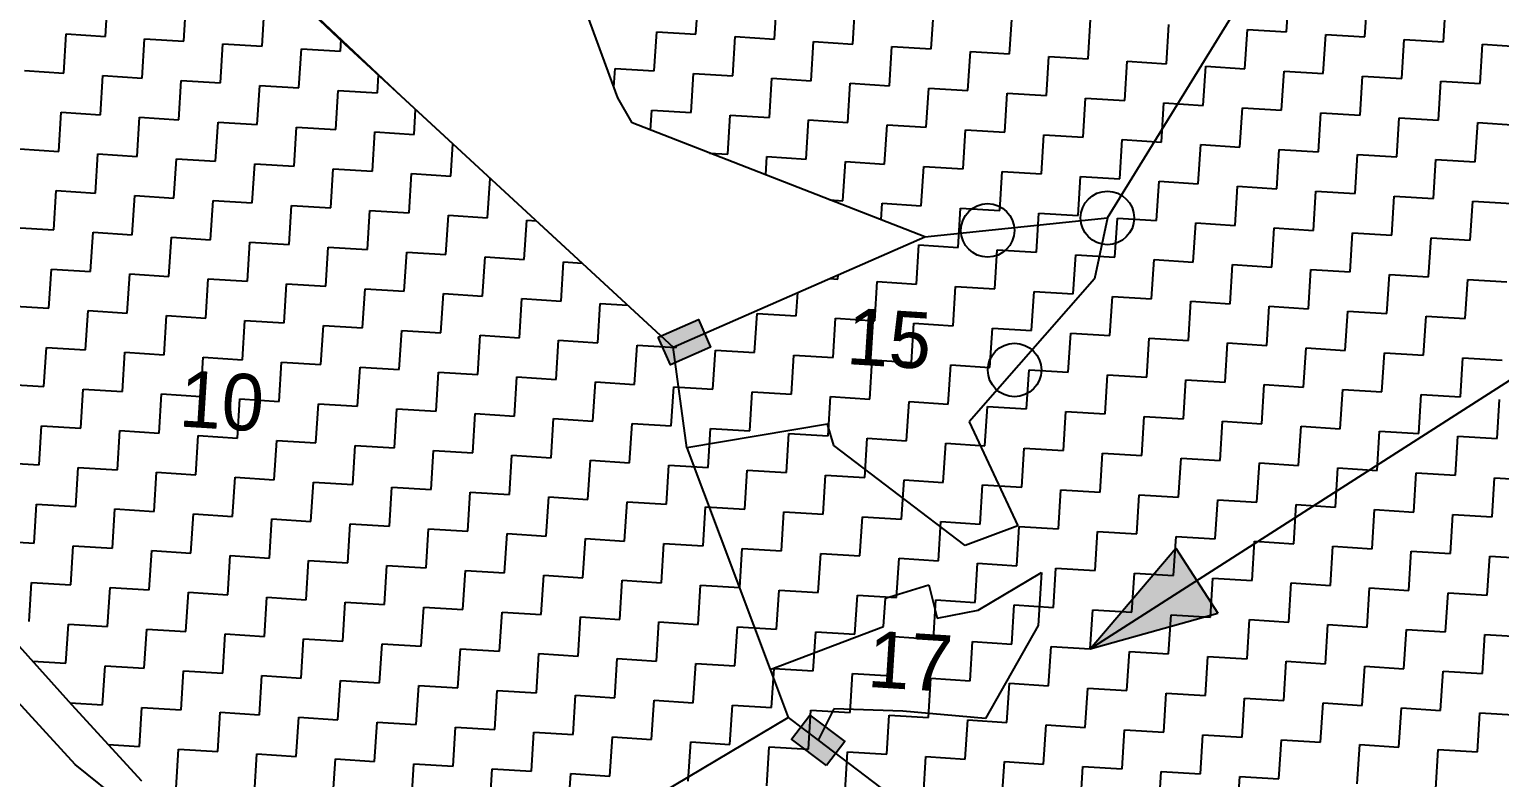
# Model space of a CAD drawing. Header units: metres. Extents: x 283327 to 285518, y 2014808 to 2017186.
# Drawn here: x 283631.9 to 284101, y 2016377.2 to 2016616.2 of the extents above; entities that cross this region are included whole.
import ezdxf
from ezdxf.enums import TextEntityAlignment as Align

# ---------------------------------------------------------------- set-up
doc = ezdxf.new("R2010")
doc.units = ezdxf.units.M
doc.header["$MEASUREMENT"] = 0
for name, color, linetype in [('POLY_HATCH', 12, 'Continuous'), ('POLY_PARCEL', 6, 'Continuous'), ('TEXT_PARCEL', 7, 'Continuous')]:
    doc.layers.add(name, color=color, linetype=linetype)
doc.styles.add('TEXT_MAP', font='', dxfattribs={"height": 2.5})
doc.styles.get('TEXT_MAP').set_extended_font_data('Kruti Dev 050')

msp = doc.modelspace()

# ---------------------------------------------------------------- hatches: boundary and pattern name
for points in [[(283849.22, 2016514.67), (283845.34, 2016523.51), (283832.56, 2016517.91), (283836.43, 2016509.06)], [(283880.94, 2016397.23), (283875.1, 2016389.54), (283886.22, 2016381.1), (283892.06, 2016388.79)]]:
    msp.add_hatch(color=256).paths.add_polyline_path(points)
h = msp.add_hatch(color=256)
h.paths.add_polyline_path([(284004.4, 2016440.11), (283997.73, 2016450.51), (283970.4, 2016418.31)])
h.paths.add_polyline_path([(283970.4, 2016418.31), (284011.07, 2016429.7), (284004.4, 2016440.11)])

# ---------------------------------------------------------------- linework, layer by layer
for points in [[(283970.4, 2016418.31), (284175.26, 2016549.6)], [(283970.4, 2016418.31), (283997.73, 2016450.51)], [(283997.73, 2016450.51), (284011.07, 2016429.7)], [(283970.4, 2016418.31), (284011.07, 2016429.7)]]:
    msp.add_lwpolyline(points)
for points in [[(283832.56, 2016517.91), (283845.34, 2016523.51), (283849.22, 2016514.67), (283836.43, 2016509.06)], [(283886.22, 2016381.1), (283875.1, 2016389.54), (283880.94, 2016397.23), (283892.06, 2016388.79)]]:
    msp.add_lwpolyline(points, close=True)
for centre in [(283975.87, 2016555.97), (283937.66, 2016551.99), (283946.25, 2016507.41)]:
    msp.add_circle(centre, 8.54)
at = {"layer": 'POLY_HATCH'}
for p, q in [((283653.66, 2016686.41), (283750.43, 2016594.94)), ((283819.64, 2016594.28), (283804.38, 2016636.12)), ((283750.43, 2016594.94), (283837.35, 2016514.74)), ((283824.25, 2016586.33), (283819.64, 2016594.28)), ((283917.58, 2016549.89), (283824.25, 2016586.33)), ((283837.35, 2016514.74), (283917.58, 2016549.89)), ((283645.37, 2016400.5), (283604.76, 2016445.63)), ((283667.69, 2016376.1), (283645.37, 2016400.5))]:
    msp.add_line(p, q, dxfattribs=at)
at = {"layer": 'POLY_HATCH', "linetype": 'Continuous'}
for p, q in [((283656.1, 2016613.95), (283656.88, 2016626.46)), ((283681.12, 2016612.38), (283681.91, 2016624.89)), ((283844.57, 2016614.66), (283845.36, 2016627.17)), ((283869.59, 2016613.08), (283870.38, 2016625.59)), ((283894.62, 2016611.51), (283895.4, 2016624.02)), ((284033.04, 2016615.36), (284033.83, 2016627.87)), ((284058.06, 2016613.79), (284058.85, 2016626.3)), ((284083.09, 2016612.21), (284083.87, 2016624.72)), ((283706.15, 2016610.8), (283706.93, 2016623.31)), ((283919.64, 2016609.93), (283920.43, 2016622.44)), ((283944.67, 2016608.36), (283945.45, 2016620.87)), ((283969.69, 2016606.78), (283970.48, 2016619.3)), ((283642.8, 2016602.23), (283643.59, 2016614.74)), ((283643.59, 2016614.74), (283656.1, 2016613.95)), ((283831.27, 2016602.93), (283832.06, 2016615.44)), ((283832.06, 2016615.44), (283844.57, 2016614.66)), ((283994.71, 2016605.21), (283995.5, 2016617.72)), ((284019.74, 2016603.64), (284020.53, 2016616.15)), ((284020.53, 2016616.15), (284033.04, 2016615.36)), ((284044.76, 2016602.06), (284045.55, 2016614.57)), ((284045.55, 2016614.57), (284058.06, 2016613.79)), ((283667.82, 2016600.65), (283668.61, 2016613.16)), ((283668.61, 2016613.16), (283681.12, 2016612.38)), ((283692.85, 2016599.08), (283693.63, 2016611.59)), ((283693.63, 2016611.59), (283706.15, 2016610.8)), ((283717.87, 2016597.5), (283718.66, 2016610.01)), ((283718.66, 2016610.01), (283731.17, 2016609.23)), ((283731.17, 2016609.23), (283731.4, 2016612.93)), ((283856.29, 2016601.36), (283857.08, 2016613.87)), ((283857.08, 2016613.87), (283869.59, 2016613.08)), ((283881.32, 2016599.78), (283882.1, 2016612.29)), ((283882.1, 2016612.29), (283894.62, 2016611.51)), ((283906.34, 2016598.21), (283907.13, 2016610.72)), ((283907.13, 2016610.72), (283919.64, 2016609.93)), ((284069.79, 2016600.49), (284070.58, 2016613)), ((284070.58, 2016613), (284083.09, 2016612.21)), ((284094.81, 2016598.91), (284095.6, 2016611.42)), ((284095.6, 2016611.42), (284108.11, 2016610.64)), ((283931.37, 2016596.63), (283932.15, 2016609.15)), ((283932.15, 2016609.15), (283944.67, 2016608.36)), ((283956.39, 2016595.06), (283957.18, 2016607.57)), ((283957.18, 2016607.57), (283969.69, 2016606.78)), ((283981.42, 2016593.48), (283982.2, 2016606)), ((283982.2, 2016606), (283994.71, 2016605.21)), ((283630.29, 2016603.01), (283642.8, 2016602.23)), ((283654.52, 2016588.93), (283655.31, 2016601.44)), ((283655.31, 2016601.44), (283667.82, 2016600.65)), ((283742.9, 2016595.93), (283743.26, 2016601.72)), ((283818.38, 2016597.74), (283818.76, 2016603.72)), ((283818.76, 2016603.72), (283831.27, 2016602.93)), ((283842.99, 2016589.63), (283843.78, 2016602.14)), ((283843.78, 2016602.14), (283856.29, 2016601.36)), ((283868.02, 2016588.06), (283868.81, 2016600.57)), ((283868.81, 2016600.57), (283881.32, 2016599.78)), ((284006.44, 2016591.91), (284007.23, 2016604.42)), ((284007.23, 2016604.42), (284019.74, 2016603.64)), ((284031.46, 2016590.34), (284032.25, 2016602.85)), ((284032.25, 2016602.85), (284044.76, 2016602.06)), ((284056.49, 2016588.76), (284057.28, 2016601.27)), ((284057.28, 2016601.27), (284069.79, 2016600.49)), ((283679.55, 2016587.35), (283680.33, 2016599.86)), ((283680.33, 2016599.86), (283692.85, 2016599.08)), ((283704.57, 2016585.78), (283705.36, 2016598.29)), ((283705.36, 2016598.29), (283717.87, 2016597.5)), ((283729.6, 2016584.2), (283730.38, 2016596.72)), ((283730.38, 2016596.72), (283742.9, 2016595.93)), ((283893.04, 2016586.48), (283893.83, 2016598.99)), ((283893.83, 2016598.99), (283906.34, 2016598.21)), ((283918.07, 2016584.91), (283918.85, 2016597.42)), ((283918.85, 2016597.42), (283931.37, 2016596.63)), ((283943.09, 2016583.33), (283943.88, 2016595.85)), ((283943.88, 2016595.85), (283956.39, 2016595.06)), ((284081.51, 2016587.19), (284082.3, 2016599.7)), ((284082.3, 2016599.7), (284094.81, 2016598.91)), ((283968.12, 2016581.76), (283968.9, 2016594.27)), ((283968.9, 2016594.27), (283981.42, 2016593.48)), ((283993.14, 2016580.19), (283993.93, 2016592.7)), ((283993.93, 2016592.7), (284006.44, 2016591.91)), ((284018.17, 2016578.61), (284018.95, 2016591.12)), ((284018.95, 2016591.12), (284031.46, 2016590.34)), ((283641.22, 2016577.2), (283642.01, 2016589.71)), ((283642.01, 2016589.71), (283654.52, 2016588.93)), ((283666.25, 2016575.63), (283667.04, 2016588.14)), ((283667.04, 2016588.14), (283679.55, 2016587.35)), ((283691.27, 2016574.05), (283692.06, 2016586.56)), ((283692.06, 2016586.56), (283704.57, 2016585.78)), ((283754.62, 2016582.63), (283755.12, 2016590.61)), ((283830.08, 2016584.05), (283830.48, 2016590.42)), ((283830.48, 2016590.42), (283842.99, 2016589.63)), ((283854.72, 2016576.33), (283855.51, 2016588.84)), ((283855.51, 2016588.84), (283868.02, 2016588.06)), ((283879.74, 2016574.76), (283880.53, 2016587.27)), ((283880.53, 2016587.27), (283893.04, 2016586.48)), ((284043.19, 2016577.04), (284043.98, 2016589.55)), ((284043.98, 2016589.55), (284056.49, 2016588.76)), ((284068.21, 2016575.46), (284069, 2016587.97)), ((284069, 2016587.97), (284081.51, 2016587.19)), ((284093.24, 2016573.89), (284094.03, 2016586.4)), ((284094.03, 2016586.4), (284106.54, 2016585.61)), ((283716.3, 2016572.48), (283717.08, 2016584.99)), ((283717.08, 2016584.99), (283729.6, 2016584.2)), ((283741.32, 2016570.9), (283742.11, 2016583.42)), ((283742.11, 2016583.42), (283754.62, 2016582.63)), ((283904.77, 2016573.18), (283905.55, 2016585.7)), ((283905.55, 2016585.7), (283918.07, 2016584.91)), ((283929.79, 2016571.61), (283930.58, 2016584.12)), ((283930.58, 2016584.12), (283943.09, 2016583.33)), ((283954.82, 2016570.03), (283955.6, 2016582.55)), ((283955.6, 2016582.55), (283968.12, 2016581.76)), ((283628.71, 2016577.99), (283641.22, 2016577.2)), ((283766.35, 2016569.33), (283767, 2016579.66)), ((283848.92, 2016576.7), (283854.72, 2016576.33)), ((283979.84, 2016568.46), (283980.63, 2016580.97)), ((283980.63, 2016580.97), (283993.14, 2016580.19)), ((284004.87, 2016566.89), (284005.65, 2016579.4)), ((284005.65, 2016579.4), (284018.17, 2016578.61)), ((284029.89, 2016565.31), (284030.68, 2016577.82)), ((284030.68, 2016577.82), (284043.19, 2016577.04)), ((283652.95, 2016563.9), (283653.74, 2016576.41)), ((283653.74, 2016576.41), (283666.25, 2016575.63)), ((283677.97, 2016562.33), (283678.76, 2016574.84)), ((283678.76, 2016574.84), (283691.27, 2016574.05)), ((283703, 2016560.75), (283703.78, 2016573.27)), ((283703.78, 2016573.27), (283716.3, 2016572.48)), ((283866.86, 2016569.69), (283867.23, 2016575.54)), ((283867.23, 2016575.54), (283879.74, 2016574.76)), ((283891.47, 2016561.46), (283892.26, 2016573.97)), ((283892.26, 2016573.97), (283904.77, 2016573.18)), ((283916.49, 2016559.88), (283917.28, 2016572.4)), ((283917.28, 2016572.4), (283929.79, 2016571.61)), ((284054.91, 2016563.74), (284055.7, 2016576.25)), ((284055.7, 2016576.25), (284068.21, 2016575.46)), ((284079.94, 2016562.16), (284080.73, 2016574.68)), ((284080.73, 2016574.68), (284093.24, 2016573.89)), ((283728.02, 2016559.18), (283728.81, 2016571.69)), ((283728.81, 2016571.69), (283741.32, 2016570.9)), ((283753.05, 2016557.6), (283753.83, 2016570.12)), ((283753.83, 2016570.12), (283766.35, 2016569.33)), ((283778.07, 2016556.03), (283778.86, 2016568.54)), ((283778.86, 2016568.54), (283779.05, 2016568.53)), ((283941.52, 2016558.31), (283942.3, 2016570.82)), ((283942.3, 2016570.82), (283954.82, 2016570.03)), ((283966.54, 2016556.74), (283967.33, 2016569.25)), ((283967.33, 2016569.25), (283979.84, 2016568.46)), ((283991.57, 2016555.16), (283992.35, 2016567.67)), ((283992.35, 2016567.67), (284004.87, 2016566.89)), ((283639.65, 2016552.18), (283640.44, 2016564.69)), ((283640.44, 2016564.69), (283652.95, 2016563.9)), ((283664.67, 2016550.6), (283665.46, 2016563.11)), ((283665.46, 2016563.11), (283677.97, 2016562.33)), ((284016.59, 2016553.59), (284017.38, 2016566.1)), ((284017.38, 2016566.1), (284029.89, 2016565.31)), ((284041.62, 2016552.01), (284042.4, 2016564.52)), ((284042.4, 2016564.52), (284054.91, 2016563.74)), ((284066.64, 2016550.44), (284067.43, 2016562.95)), ((284067.43, 2016562.95), (284079.94, 2016562.16)), ((283689.7, 2016549.03), (283690.49, 2016561.54)), ((283690.49, 2016561.54), (283703, 2016560.75)), ((283714.72, 2016547.45), (283715.51, 2016559.97)), ((283715.51, 2016559.97), (283728.02, 2016559.18)), ((283739.75, 2016545.88), (283740.53, 2016558.39)), ((283740.53, 2016558.39), (283753.05, 2016557.6)), ((283887.28, 2016561.72), (283891.47, 2016561.46)), ((283903.64, 2016555.33), (283903.98, 2016560.67)), ((283903.98, 2016560.67), (283916.49, 2016559.88)), ((283928.22, 2016546.58), (283929.01, 2016559.1)), ((283929.01, 2016559.1), (283941.52, 2016558.31)), ((284091.66, 2016548.86), (284092.45, 2016561.38)), ((284092.45, 2016561.38), (284104.96, 2016560.59)), ((283764.77, 2016544.31), (283765.56, 2016556.82)), ((283765.56, 2016556.82), (283778.07, 2016556.03)), ((283789.8, 2016542.73), (283790.58, 2016555.24)), ((283790.58, 2016555.24), (283793.66, 2016555.05)), ((283953.24, 2016545.01), (283954.03, 2016557.52)), ((283954.03, 2016557.52), (283966.54, 2016556.74)), ((283978.27, 2016543.44), (283979.05, 2016555.95)), ((283979.05, 2016555.95), (283991.57, 2016555.16)), ((284003.29, 2016541.86), (284004.08, 2016554.37)), ((284004.08, 2016554.37), (284016.59, 2016553.59)), ((283627.14, 2016552.96), (283639.65, 2016552.18)), ((283651.37, 2016538.88), (283652.16, 2016551.39)), ((283652.16, 2016551.39), (283664.67, 2016550.6)), ((283676.4, 2016537.3), (283677.19, 2016549.82)), ((283677.19, 2016549.82), (283689.7, 2016549.03)), ((284028.32, 2016540.29), (284029.1, 2016552.8)), ((284029.1, 2016552.8), (284041.62, 2016552.01)), ((284053.34, 2016538.71), (284054.13, 2016551.22)), ((284054.13, 2016551.22), (284066.64, 2016550.44)), ((284078.36, 2016537.14), (284079.15, 2016549.65)), ((284079.15, 2016549.65), (284091.66, 2016548.86)), ((283701.42, 2016535.73), (283702.21, 2016548.24)), ((283702.21, 2016548.24), (283714.72, 2016547.45)), ((283726.45, 2016534.15), (283727.23, 2016546.67)), ((283727.23, 2016546.67), (283739.75, 2016545.88)), ((283751.47, 2016532.58), (283752.26, 2016545.09)), ((283752.26, 2016545.09), (283764.77, 2016544.31)), ((283914.92, 2016534.86), (283915.71, 2016547.37)), ((283915.71, 2016547.37), (283928.22, 2016546.58)), ((283939.94, 2016533.28), (283940.73, 2016545.8)), ((283940.73, 2016545.8), (283953.24, 2016545.01)), ((283964.97, 2016531.71), (283965.75, 2016544.22)), ((283965.75, 2016544.22), (283978.27, 2016543.44)), ((283638.07, 2016527.15), (283638.86, 2016539.66)), ((283638.86, 2016539.66), (283651.37, 2016538.88)), ((283776.5, 2016531.01), (283777.28, 2016543.52)), ((283777.28, 2016543.52), (283789.8, 2016542.73)), ((283801.52, 2016529.43), (283802.31, 2016541.94)), ((283802.31, 2016541.94), (283808.27, 2016541.57)), ((283989.99, 2016530.14), (283990.78, 2016542.65)), ((283990.78, 2016542.65), (284003.29, 2016541.86)), ((284015.02, 2016528.56), (284015.8, 2016541.07)), ((284015.8, 2016541.07), (284028.32, 2016540.29)), ((284040.04, 2016526.99), (284040.83, 2016539.5)), ((284040.83, 2016539.5), (284053.34, 2016538.71)), ((283663.1, 2016525.58), (283663.89, 2016538.09)), ((283663.89, 2016538.09), (283676.4, 2016537.3)), ((283688.12, 2016524), (283688.91, 2016536.52)), ((283688.91, 2016536.52), (283701.42, 2016535.73)), ((283713.15, 2016522.43), (283713.94, 2016534.94)), ((283713.94, 2016534.94), (283726.45, 2016534.15)), ((283887.24, 2016536.6), (283889.89, 2016536.43)), ((283889.89, 2016536.43), (283889.98, 2016537.8)), ((283901.62, 2016523.13), (283902.41, 2016535.65)), ((283902.41, 2016535.65), (283914.92, 2016534.86)), ((284065.07, 2016525.41), (284065.85, 2016537.93)), ((284065.85, 2016537.93), (284078.36, 2016537.14)), ((284090.09, 2016523.84), (284090.88, 2016536.35)), ((284090.88, 2016536.35), (284103.39, 2016535.56)), ((283738.17, 2016520.85), (283738.96, 2016533.37)), ((283738.96, 2016533.37), (283751.47, 2016532.58)), ((283763.2, 2016519.28), (283763.98, 2016531.79)), ((283763.98, 2016531.79), (283776.5, 2016531.01)), ((283788.22, 2016517.71), (283789.01, 2016530.22)), ((283789.01, 2016530.22), (283801.52, 2016529.43)), ((283876.59, 2016524.71), (283877.06, 2016532.14)), ((283926.64, 2016521.56), (283927.43, 2016534.07)), ((283927.43, 2016534.07), (283939.94, 2016533.28)), ((283951.67, 2016519.99), (283952.46, 2016532.5)), ((283952.46, 2016532.5), (283964.97, 2016531.71)), ((283976.69, 2016518.41), (283977.48, 2016530.92)), ((283977.48, 2016530.92), (283989.99, 2016530.14)), ((283625.56, 2016527.94), (283638.07, 2016527.15)), ((283649.8, 2016513.85), (283650.59, 2016526.37)), ((283650.59, 2016526.37), (283663.1, 2016525.58)), ((283813.25, 2016516.13), (283814.03, 2016528.64)), ((283814.03, 2016528.64), (283822.88, 2016528.09)), ((283863.3, 2016512.98), (283864.08, 2016525.5)), ((283864.08, 2016525.5), (283876.59, 2016524.71)), ((284001.72, 2016516.84), (284002.5, 2016529.35)), ((284002.5, 2016529.35), (284015.02, 2016528.56)), ((284026.74, 2016515.26), (284027.53, 2016527.77)), ((284027.53, 2016527.77), (284040.04, 2016526.99)), ((284051.77, 2016513.69), (284052.55, 2016526.2)), ((284052.55, 2016526.2), (284065.07, 2016525.41)), ((283674.82, 2016512.28), (283675.61, 2016524.79)), ((283675.61, 2016524.79), (283688.12, 2016524)), ((283699.85, 2016510.7), (283700.64, 2016523.22)), ((283700.64, 2016523.22), (283713.15, 2016522.43)), ((283724.87, 2016509.13), (283725.66, 2016521.64)), ((283725.66, 2016521.64), (283738.17, 2016520.85)), ((283888.32, 2016511.41), (283889.11, 2016523.92)), ((283889.11, 2016523.92), (283901.62, 2016523.13)), ((283913.34, 2016509.83), (283914.13, 2016522.35)), ((283914.13, 2016522.35), (283926.64, 2016521.56)), ((283938.37, 2016508.26), (283939.16, 2016520.77)), ((283939.16, 2016520.77), (283951.67, 2016519.99)), ((284076.79, 2016512.11), (284077.58, 2016524.63)), ((284077.58, 2016524.63), (284090.09, 2016523.84)), ((283749.9, 2016507.56), (283750.69, 2016520.07)), ((283750.69, 2016520.07), (283763.2, 2016519.28)), ((283774.92, 2016505.98), (283775.71, 2016518.49)), ((283775.71, 2016518.49), (283788.22, 2016517.71)), ((283799.95, 2016504.41), (283800.73, 2016516.92)), ((283800.73, 2016516.92), (283813.25, 2016516.13)), ((283963.39, 2016506.69), (283964.18, 2016519.2)), ((283964.18, 2016519.2), (283976.69, 2016518.41)), ((283988.42, 2016505.11), (283989.2, 2016517.62)), ((283989.2, 2016517.62), (284001.72, 2016516.84)), ((284013.44, 2016503.54), (284014.23, 2016516.05)), ((284014.23, 2016516.05), (284026.74, 2016515.26)), ((283636.5, 2016502.13), (283637.29, 2016514.64)), ((283637.29, 2016514.64), (283649.8, 2016513.85)), ((283661.53, 2016500.55), (283662.31, 2016513.07)), ((283662.31, 2016513.07), (283674.82, 2016512.28)), ((283686.55, 2016498.98), (283687.34, 2016511.49)), ((283687.34, 2016511.49), (283699.85, 2016510.7)), ((283824.97, 2016502.83), (283825.76, 2016515.34)), ((283825.76, 2016515.34), (283838.27, 2016514.56)), ((283838.27, 2016514.56), (283838.31, 2016515.16)), ((283850, 2016501.26), (283850.78, 2016513.77)), ((283850.78, 2016513.77), (283863.3, 2016512.98)), ((283875.02, 2016499.68), (283875.81, 2016512.2)), ((283875.81, 2016512.2), (283888.32, 2016511.41)), ((284038.47, 2016501.96), (284039.25, 2016514.48)), ((284039.25, 2016514.48), (284051.77, 2016513.69)), ((284063.49, 2016500.39), (284064.28, 2016512.9)), ((284064.28, 2016512.9), (284076.79, 2016512.11)), ((284088.52, 2016498.81), (284089.3, 2016511.33)), ((284089.3, 2016511.33), (284101.81, 2016510.54)), ((283711.57, 2016497.4), (283712.36, 2016509.92)), ((283712.36, 2016509.92), (283724.87, 2016509.13)), ((283736.6, 2016495.83), (283737.39, 2016508.34)), ((283737.39, 2016508.34), (283749.9, 2016507.56)), ((283761.62, 2016494.26), (283762.41, 2016506.77)), ((283762.41, 2016506.77), (283774.92, 2016505.98)), ((283900.04, 2016498.11), (283900.83, 2016510.62)), ((283900.83, 2016510.62), (283913.34, 2016509.83)), ((283925.07, 2016496.54), (283925.86, 2016509.05)), ((283925.86, 2016509.05), (283938.37, 2016508.26)), ((283950.09, 2016494.96), (283950.88, 2016507.47)), ((283950.88, 2016507.47), (283963.39, 2016506.69)), ((283623.99, 2016502.91), (283636.5, 2016502.13)), ((283786.65, 2016492.68), (283787.43, 2016505.19)), ((283787.43, 2016505.19), (283799.95, 2016504.41)), ((283811.67, 2016491.11), (283812.46, 2016503.62)), ((283812.46, 2016503.62), (283824.97, 2016502.83)), ((283836.7, 2016489.53), (283837.48, 2016502.05)), ((283837.48, 2016502.05), (283850, 2016501.26)), ((283975.12, 2016493.39), (283975.91, 2016505.9)), ((283975.91, 2016505.9), (283988.42, 2016505.11)), ((284000.14, 2016491.81), (284000.93, 2016504.32)), ((284000.93, 2016504.32), (284013.44, 2016503.54)), ((284025.17, 2016490.24), (284025.95, 2016502.75)), ((284025.95, 2016502.75), (284038.47, 2016501.96)), ((283648.23, 2016488.83), (283649.01, 2016501.34)), ((283649.01, 2016501.34), (283661.53, 2016500.55)), ((283673.25, 2016487.25), (283674.04, 2016499.77)), ((283674.04, 2016499.77), (283686.55, 2016498.98)), ((283698.27, 2016485.68), (283699.06, 2016498.19)), ((283699.06, 2016498.19), (283711.57, 2016497.4)), ((283861.72, 2016487.96), (283862.51, 2016500.47)), ((283862.51, 2016500.47), (283875.02, 2016499.68)), ((283886.75, 2016486.38), (283887.53, 2016498.9)), ((283887.53, 2016498.9), (283900.04, 2016498.11)), ((283911.77, 2016484.81), (283912.56, 2016497.32)), ((283912.56, 2016497.32), (283925.07, 2016496.54)), ((284050.19, 2016488.66), (284050.98, 2016501.18)), ((284050.98, 2016501.18), (284063.49, 2016500.39)), ((284075.22, 2016487.09), (284076, 2016499.6)), ((284076, 2016499.6), (284088.52, 2016498.81)), ((284100.24, 2016485.52), (284101.03, 2016498.03)), ((283723.3, 2016484.11), (283724.09, 2016496.62)), ((283724.09, 2016496.62), (283736.6, 2016495.83)), ((283748.32, 2016482.53), (283749.11, 2016495.04)), ((283749.11, 2016495.04), (283761.62, 2016494.26)), ((283773.35, 2016480.96), (283774.14, 2016493.47)), ((283774.14, 2016493.47), (283786.65, 2016492.68)), ((283936.79, 2016483.24), (283937.58, 2016495.75)), ((283937.58, 2016495.75), (283950.09, 2016494.96)), ((283961.82, 2016481.66), (283962.61, 2016494.17)), ((283962.61, 2016494.17), (283975.12, 2016493.39)), ((283986.84, 2016480.09), (283987.63, 2016492.6)), ((283987.63, 2016492.6), (284000.14, 2016491.81)), ((283634.93, 2016477.1), (283635.71, 2016489.62)), ((283635.71, 2016489.62), (283648.23, 2016488.83)), ((283659.95, 2016475.53), (283660.74, 2016488.04)), ((283660.74, 2016488.04), (283673.25, 2016487.25)), ((283798.37, 2016479.38), (283799.16, 2016491.89)), ((283799.16, 2016491.89), (283811.67, 2016491.11)), ((283823.4, 2016477.81), (283824.18, 2016490.32)), ((283824.18, 2016490.32), (283836.7, 2016489.53)), ((283848.42, 2016476.23), (283849.21, 2016488.75)), ((283849.21, 2016488.75), (283861.72, 2016487.96)), ((284011.87, 2016478.51), (284012.65, 2016491.03)), ((284012.65, 2016491.03), (284025.17, 2016490.24)), ((284036.89, 2016476.94), (284037.68, 2016489.45)), ((284037.68, 2016489.45), (284050.19, 2016488.66)), ((284061.92, 2016475.36), (284062.7, 2016487.88)), ((284062.7, 2016487.88), (284075.22, 2016487.09)), ((283684.98, 2016473.95), (283685.76, 2016486.47)), ((283685.76, 2016486.47), (283698.27, 2016485.68)), ((283710, 2016472.38), (283710.79, 2016484.89)), ((283710.79, 2016484.89), (283723.3, 2016484.11)), ((283735.02, 2016470.81), (283735.81, 2016483.32)), ((283735.81, 2016483.32), (283748.32, 2016482.53)), ((283873.45, 2016474.66), (283874.23, 2016487.17)), ((283874.23, 2016487.17), (283886.75, 2016486.38)), ((283898.47, 2016473.09), (283899.26, 2016485.6)), ((283899.26, 2016485.6), (283911.77, 2016484.81)), ((283923.49, 2016471.51), (283924.28, 2016484.02)), ((283924.28, 2016484.02), (283936.79, 2016483.24)), ((284086.94, 2016473.79), (284087.73, 2016486.3)), ((284087.73, 2016486.3), (284100.24, 2016485.52)), ((283760.05, 2016469.23), (283760.84, 2016481.74)), ((283760.84, 2016481.74), (283773.35, 2016480.96)), ((283785.07, 2016467.66), (283785.86, 2016480.17)), ((283785.86, 2016480.17), (283798.37, 2016479.38)), ((283810.1, 2016466.08), (283810.88, 2016478.6)), ((283810.88, 2016478.6), (283823.4, 2016477.81)), ((283948.52, 2016469.94), (283949.31, 2016482.45)), ((283949.31, 2016482.45), (283961.82, 2016481.66)), ((283973.54, 2016468.36), (283974.33, 2016480.87)), ((283974.33, 2016480.87), (283986.84, 2016480.09)), ((283998.57, 2016466.79), (283999.36, 2016479.3)), ((283999.36, 2016479.3), (284011.87, 2016478.51)), ((283622.41, 2016477.89), (283634.93, 2016477.1)), ((283646.65, 2016463.8), (283647.44, 2016476.32)), ((283647.44, 2016476.32), (283659.95, 2016475.53)), ((283671.68, 2016462.23), (283672.46, 2016474.74)), ((283672.46, 2016474.74), (283684.98, 2016473.95)), ((283835.12, 2016464.51), (283835.91, 2016477.02)), ((283835.91, 2016477.02), (283848.42, 2016476.23)), ((283860.15, 2016462.93), (283860.93, 2016475.45)), ((283860.93, 2016475.45), (283873.45, 2016474.66)), ((283885.17, 2016461.36), (283885.96, 2016473.87)), ((283885.96, 2016473.87), (283898.47, 2016473.09)), ((284023.59, 2016465.21), (284024.38, 2016477.73)), ((284024.38, 2016477.73), (284036.89, 2016476.94)), ((284048.62, 2016463.64), (284049.4, 2016476.15)), ((284049.4, 2016476.15), (284061.92, 2016475.36)), ((284073.64, 2016462.06), (284074.43, 2016474.58)), ((284074.43, 2016474.58), (284086.94, 2016473.79)), ((283696.7, 2016460.66), (283697.49, 2016473.17)), ((283697.49, 2016473.17), (283710, 2016472.38)), ((283721.72, 2016459.08), (283722.51, 2016471.59)), ((283722.51, 2016471.59), (283735.02, 2016470.81)), ((283746.75, 2016457.51), (283747.54, 2016470.02)), ((283747.54, 2016470.02), (283760.05, 2016469.23)), ((283910.2, 2016459.79), (283910.98, 2016472.3)), ((283910.98, 2016472.3), (283923.49, 2016471.51)), ((283935.22, 2016458.21), (283936.01, 2016470.72)), ((283936.01, 2016470.72), (283948.52, 2016469.94)), ((283960.24, 2016456.64), (283961.03, 2016469.15)), ((283961.03, 2016469.15), (283973.54, 2016468.36)), ((284098.67, 2016460.49), (284099.45, 2016473)), ((284099.45, 2016473), (284111.97, 2016472.22)), ((283633.35, 2016452.08), (283634.14, 2016464.59)), ((283634.14, 2016464.59), (283646.65, 2016463.8)), ((283771.77, 2016455.93), (283772.56, 2016468.44)), ((283772.56, 2016468.44), (283785.07, 2016467.66)), ((283796.8, 2016454.36), (283797.59, 2016466.87)), ((283797.59, 2016466.87), (283810.1, 2016466.08)), ((283821.82, 2016452.78), (283822.61, 2016465.3)), ((283822.61, 2016465.3), (283835.12, 2016464.51)), ((283985.27, 2016455.06), (283986.06, 2016467.58)), ((283986.06, 2016467.58), (283998.57, 2016466.79)), ((284010.29, 2016453.49), (284011.08, 2016466)), ((284011.08, 2016466), (284023.59, 2016465.21)), ((284035.32, 2016451.91), (284036.11, 2016464.43)), ((284036.11, 2016464.43), (284048.62, 2016463.64)), ((283658.38, 2016450.5), (283659.16, 2016463.02)), ((283659.16, 2016463.02), (283671.68, 2016462.23)), ((283683.4, 2016448.93), (283684.19, 2016461.44)), ((283684.19, 2016461.44), (283696.7, 2016460.66)), ((283708.43, 2016447.36), (283709.21, 2016459.87)), ((283709.21, 2016459.87), (283721.72, 2016459.08)), ((283846.85, 2016451.21), (283847.63, 2016463.72)), ((283847.63, 2016463.72), (283860.15, 2016462.93)), ((283871.87, 2016449.64), (283872.66, 2016462.15)), ((283872.66, 2016462.15), (283885.17, 2016461.36)), ((283896.9, 2016448.06), (283897.68, 2016460.57)), ((283897.68, 2016460.57), (283910.2, 2016459.79)), ((284060.34, 2016450.34), (284061.13, 2016462.85)), ((284061.13, 2016462.85), (284073.64, 2016462.06)), ((284085.37, 2016448.77), (284086.15, 2016461.28)), ((284086.15, 2016461.28), (284098.67, 2016460.49)), ((283733.45, 2016445.78), (283734.24, 2016458.29)), ((283734.24, 2016458.29), (283746.75, 2016457.51)), ((283758.47, 2016444.21), (283759.26, 2016456.72)), ((283759.26, 2016456.72), (283771.77, 2016455.93)), ((283783.5, 2016442.63), (283784.29, 2016455.15)), ((283784.29, 2016455.15), (283796.8, 2016454.36)), ((283921.92, 2016446.49), (283922.71, 2016459)), ((283922.71, 2016459), (283935.22, 2016458.21)), ((283946.95, 2016444.91), (283947.73, 2016457.42)), ((283947.73, 2016457.42), (283960.24, 2016456.64)), ((283971.97, 2016443.34), (283972.76, 2016455.85)), ((283972.76, 2016455.85), (283985.27, 2016455.06)), ((283620.84, 2016452.87), (283633.35, 2016452.08)), ((283645.08, 2016438.78), (283645.86, 2016451.29)), ((283645.86, 2016451.29), (283658.38, 2016450.5)), ((283808.52, 2016441.06), (283809.31, 2016453.57)), ((283809.31, 2016453.57), (283821.82, 2016452.78)), ((283833.55, 2016439.48), (283834.33, 2016452)), ((283834.33, 2016452), (283846.85, 2016451.21)), ((283858.57, 2016437.91), (283859.36, 2016450.42)), ((283859.36, 2016450.42), (283871.87, 2016449.64)), ((283996.99, 2016441.76), (283997.78, 2016454.28)), ((283997.78, 2016454.28), (284010.29, 2016453.49)), ((284022.02, 2016440.19), (284022.81, 2016452.7)), ((284022.81, 2016452.7), (284035.32, 2016451.91)), ((284047.04, 2016438.61), (284047.83, 2016451.13)), ((284047.83, 2016451.13), (284060.34, 2016450.34)), ((283670.1, 2016437.21), (283670.89, 2016449.72)), ((283670.89, 2016449.72), (283683.4, 2016448.93)), ((283695.13, 2016435.63), (283695.91, 2016448.14)), ((283695.91, 2016448.14), (283708.43, 2016447.36)), ((283720.15, 2016434.06), (283720.94, 2016446.57)), ((283720.94, 2016446.57), (283733.45, 2016445.78)), ((283883.6, 2016436.34), (283884.38, 2016448.85)), ((283884.38, 2016448.85), (283896.9, 2016448.06)), ((283908.62, 2016434.76), (283909.41, 2016447.27)), ((283909.41, 2016447.27), (283921.92, 2016446.49)), ((283933.65, 2016433.19), (283934.43, 2016445.7)), ((283934.43, 2016445.7), (283946.95, 2016444.91)), ((284072.07, 2016437.04), (284072.85, 2016449.55)), ((284072.85, 2016449.55), (284085.37, 2016448.77)), ((284097.09, 2016435.47), (284097.88, 2016447.98)), ((284097.88, 2016447.98), (284110.39, 2016447.19)), ((283745.17, 2016432.48), (283745.96, 2016444.99)), ((283745.96, 2016444.99), (283758.47, 2016444.21)), ((283770.2, 2016430.91), (283770.99, 2016443.42)), ((283770.99, 2016443.42), (283783.5, 2016442.63)), ((283795.22, 2016429.33), (283796.01, 2016441.85)), ((283796.01, 2016441.85), (283808.52, 2016441.06)), ((283958.67, 2016431.61), (283959.46, 2016444.12)), ((283959.46, 2016444.12), (283971.97, 2016443.34)), ((283983.69, 2016430.04), (283984.48, 2016442.55)), ((283984.48, 2016442.55), (283996.99, 2016441.76)), ((284008.72, 2016428.46), (284009.51, 2016440.98)), ((284009.51, 2016440.98), (284022.02, 2016440.19)), ((283631.78, 2016427.05), (283632.56, 2016439.57)), ((283632.56, 2016439.57), (283645.08, 2016438.78)), ((283656.8, 2016425.48), (283657.59, 2016437.99)), ((283657.59, 2016437.99), (283670.1, 2016437.21)), ((283681.83, 2016423.91), (283682.61, 2016436.42)), ((283682.61, 2016436.42), (283695.13, 2016435.63)), ((283820.25, 2016427.76), (283821.04, 2016440.27)), ((283821.04, 2016440.27), (283833.55, 2016439.48)), ((283845.27, 2016426.18), (283846.06, 2016438.7)), ((283846.06, 2016438.7), (283858.57, 2016437.91)), ((283870.3, 2016424.61), (283871.08, 2016437.12)), ((283871.08, 2016437.12), (283883.6, 2016436.34)), ((284033.74, 2016426.89), (284034.53, 2016439.4)), ((284034.53, 2016439.4), (284047.04, 2016438.61)), ((284058.77, 2016425.32), (284059.56, 2016437.83)), ((284059.56, 2016437.83), (284072.07, 2016437.04)), ((284083.79, 2016423.74), (284084.58, 2016436.25)), ((284084.58, 2016436.25), (284097.09, 2016435.47)), ((283706.85, 2016422.33), (283707.64, 2016434.84)), ((283707.64, 2016434.84), (283720.15, 2016434.06)), ((283731.88, 2016420.76), (283732.66, 2016433.27)), ((283732.66, 2016433.27), (283745.17, 2016432.48)), ((283756.9, 2016419.18), (283757.69, 2016431.69)), ((283757.69, 2016431.69), (283770.2, 2016430.91)), ((283895.32, 2016423.04), (283896.11, 2016435.55)), ((283896.11, 2016435.55), (283908.62, 2016434.76)), ((283920.35, 2016421.46), (283921.13, 2016433.97)), ((283921.13, 2016433.97), (283933.65, 2016433.19)), ((283945.37, 2016419.89), (283946.16, 2016432.4)), ((283946.16, 2016432.4), (283958.67, 2016431.61)), ((283781.92, 2016417.61), (283782.71, 2016430.12)), ((283782.71, 2016430.12), (283795.22, 2016429.33)), ((283806.95, 2016416.03), (283807.74, 2016428.55)), ((283807.74, 2016428.55), (283820.25, 2016427.76)), ((283831.97, 2016414.46), (283832.76, 2016426.97)), ((283832.76, 2016426.97), (283845.27, 2016426.18)), ((283970.4, 2016418.31), (283971.18, 2016430.83)), ((283971.18, 2016430.83), (283983.69, 2016430.04)), ((283995.42, 2016416.74), (283996.21, 2016429.25)), ((283996.21, 2016429.25), (284008.72, 2016428.46)), ((284020.44, 2016415.16), (284021.23, 2016427.68)), ((284021.23, 2016427.68), (284033.74, 2016426.89)), ((283643.5, 2016413.75), (283644.29, 2016426.27)), ((283644.29, 2016426.27), (283656.8, 2016425.48)), ((283668.53, 2016412.18), (283669.31, 2016424.69)), ((283669.31, 2016424.69), (283681.83, 2016423.91)), ((283693.55, 2016410.61), (283694.34, 2016423.12)), ((283694.34, 2016423.12), (283706.85, 2016422.33)), ((283857, 2016412.89), (283857.79, 2016425.4)), ((283857.79, 2016425.4), (283870.3, 2016424.61)), ((283882.02, 2016411.31), (283882.81, 2016423.82)), ((283882.81, 2016423.82), (283895.32, 2016423.04)), ((283907.05, 2016409.74), (283907.83, 2016422.25)), ((283907.83, 2016422.25), (283920.35, 2016421.46)), ((284045.47, 2016413.59), (284046.26, 2016426.1)), ((284046.26, 2016426.1), (284058.77, 2016425.32)), ((284070.49, 2016412.02), (284071.28, 2016424.53)), ((284071.28, 2016424.53), (284083.79, 2016423.74)), ((284095.52, 2016410.44), (284096.3, 2016422.95)), ((284096.3, 2016422.95), (284108.82, 2016422.17)), ((283718.58, 2016409.03), (283719.36, 2016421.54)), ((283719.36, 2016421.54), (283731.88, 2016420.76)), ((283743.6, 2016407.46), (283744.39, 2016419.97)), ((283744.39, 2016419.97), (283756.9, 2016419.18)), ((283768.63, 2016405.88), (283769.41, 2016418.4)), ((283769.41, 2016418.4), (283781.92, 2016417.61)), ((283932.07, 2016408.16), (283932.86, 2016420.67)), ((283932.86, 2016420.67), (283945.37, 2016419.89)), ((283957.1, 2016406.59), (283957.88, 2016419.1)), ((283957.88, 2016419.1), (283970.4, 2016418.31)), ((283982.12, 2016405.01), (283982.91, 2016417.53)), ((283982.91, 2016417.53), (283995.42, 2016416.74)), ((283632.84, 2016414.43), (283643.5, 2016413.75)), ((283655.23, 2016400.46), (283656.02, 2016412.97)), ((283656.02, 2016412.97), (283668.53, 2016412.18)), ((283793.65, 2016404.31), (283794.44, 2016416.82)), ((283794.44, 2016416.82), (283806.95, 2016416.03)), ((283818.67, 2016402.73), (283819.46, 2016415.25)), ((283819.46, 2016415.25), (283831.97, 2016414.46)), ((283843.7, 2016401.16), (283844.49, 2016413.67)), ((283844.49, 2016413.67), (283857, 2016412.89)), ((284007.14, 2016403.44), (284007.93, 2016415.95)), ((284007.93, 2016415.95), (284020.44, 2016415.16)), ((284032.17, 2016401.87), (284032.96, 2016414.38)), ((284032.96, 2016414.38), (284045.47, 2016413.59)), ((284057.19, 2016400.29), (284057.98, 2016412.8)), ((284057.98, 2016412.8), (284070.49, 2016412.02)), ((283680.25, 2016398.88), (283681.04, 2016411.39)), ((283681.04, 2016411.39), (283693.55, 2016410.61)), ((283705.28, 2016397.31), (283706.06, 2016409.82)), ((283706.06, 2016409.82), (283718.58, 2016409.03)), ((283730.3, 2016395.73), (283731.09, 2016408.24)), ((283731.09, 2016408.24), (283743.6, 2016407.46)), ((283868.72, 2016399.59), (283869.51, 2016412.1)), ((283869.51, 2016412.1), (283882.02, 2016411.31)), ((283893.75, 2016398.01), (283894.53, 2016410.52)), ((283894.53, 2016410.52), (283907.05, 2016409.74)), ((283918.77, 2016396.44), (283919.56, 2016408.95)), ((283919.56, 2016408.95), (283932.07, 2016408.16)), ((284082.22, 2016398.72), (284083.01, 2016411.23)), ((284083.01, 2016411.23), (284095.52, 2016410.44)), ((283755.33, 2016394.16), (283756.11, 2016406.67)), ((283756.11, 2016406.67), (283768.63, 2016405.88)), ((283780.35, 2016392.58), (283781.14, 2016405.1)), ((283781.14, 2016405.1), (283793.65, 2016404.31)), ((283805.37, 2016391.01), (283806.16, 2016403.52)), ((283806.16, 2016403.52), (283818.67, 2016402.73)), ((283943.8, 2016394.86), (283944.58, 2016407.38)), ((283944.58, 2016407.38), (283957.1, 2016406.59)), ((283968.82, 2016393.29), (283969.61, 2016405.8)), ((283969.61, 2016405.8), (283982.12, 2016405.01)), ((283993.85, 2016391.71), (283994.63, 2016404.23)), ((283994.63, 2016404.23), (284007.14, 2016403.44)), ((283644.82, 2016401.11), (283655.23, 2016400.46)), ((283666.95, 2016387.16), (283667.74, 2016399.67)), ((283667.74, 2016399.67), (283680.25, 2016398.88)), ((283830.4, 2016389.44), (283831.19, 2016401.95)), ((283831.19, 2016401.95), (283843.7, 2016401.16)), ((283855.42, 2016387.86), (283856.21, 2016400.37)), ((283856.21, 2016400.37), (283868.72, 2016399.59)), ((283880.45, 2016386.29), (283881.24, 2016398.8)), ((283881.24, 2016398.8), (283893.75, 2016398.01)), ((284018.87, 2016390.14), (284019.66, 2016402.65)), ((284019.66, 2016402.65), (284032.17, 2016401.87)), ((284043.89, 2016388.57), (284044.68, 2016401.08)), ((284044.68, 2016401.08), (284057.19, 2016400.29)), ((284068.92, 2016386.99), (284069.71, 2016399.5)), ((284069.71, 2016399.5), (284082.22, 2016398.72)), ((283691.98, 2016385.58), (283692.76, 2016398.09)), ((283692.76, 2016398.09), (283705.28, 2016397.31)), ((283717, 2016384.01), (283717.79, 2016396.52)), ((283717.79, 2016396.52), (283730.3, 2016395.73)), ((283742.03, 2016382.43), (283742.81, 2016394.95)), ((283742.81, 2016394.95), (283755.33, 2016394.16)), ((283905.47, 2016384.71), (283906.26, 2016397.22)), ((283906.26, 2016397.22), (283918.77, 2016396.44)), ((283930.5, 2016383.14), (283931.28, 2016395.65)), ((283931.28, 2016395.65), (283943.8, 2016394.86)), ((283955.52, 2016381.56), (283956.31, 2016394.08)), ((283956.31, 2016394.08), (283968.82, 2016393.29)), ((284093.94, 2016385.42), (284094.73, 2016397.93)), ((284094.73, 2016397.93), (284107.24, 2016397.14)), ((283767.05, 2016380.86), (283767.84, 2016393.37)), ((283767.84, 2016393.37), (283780.35, 2016392.58)), ((283792.08, 2016379.28), (283792.86, 2016391.8)), ((283792.86, 2016391.8), (283805.37, 2016391.01)), ((283817.1, 2016377.71), (283817.89, 2016390.22)), ((283817.89, 2016390.22), (283830.4, 2016389.44)), ((283980.55, 2016379.99), (283981.33, 2016392.5)), ((283981.33, 2016392.5), (283993.85, 2016391.71)), ((284005.57, 2016378.42), (284006.36, 2016390.93)), ((284006.36, 2016390.93), (284018.87, 2016390.14)), ((284030.59, 2016376.84), (284031.38, 2016389.35)), ((284031.38, 2016389.35), (284043.89, 2016388.57)), ((283657.01, 2016387.78), (283666.95, 2016387.16)), ((283678.68, 2016373.86), (283679.47, 2016386.37)), ((283679.47, 2016386.37), (283691.98, 2016385.58)), ((283703.7, 2016372.28), (283704.49, 2016384.79)), ((283704.49, 2016384.79), (283717, 2016384.01)), ((283842.12, 2016376.14), (283842.91, 2016388.65)), ((283842.91, 2016388.65), (283855.42, 2016387.86)), ((283867.15, 2016374.56), (283867.94, 2016387.07)), ((283867.94, 2016387.07), (283880.45, 2016386.29)), ((283892.17, 2016372.99), (283892.96, 2016385.5)), ((283892.96, 2016385.5), (283905.47, 2016384.71)), ((284055.62, 2016375.27), (284056.41, 2016387.78)), ((284056.41, 2016387.78), (284068.92, 2016386.99)), ((284080.64, 2016373.69), (284081.43, 2016386.2)), ((284081.43, 2016386.2), (284093.94, 2016385.42)), ((283728.73, 2016370.71), (283729.51, 2016383.22)), ((283729.51, 2016383.22), (283742.03, 2016382.43)), ((283753.75, 2016369.13), (283754.54, 2016381.65)), ((283754.54, 2016381.65), (283767.05, 2016380.86)), ((283778.78, 2016367.56), (283779.56, 2016380.07)), ((283779.56, 2016380.07), (283792.08, 2016379.28)), ((283917.2, 2016371.41), (283917.98, 2016383.93)), ((283917.98, 2016383.93), (283930.5, 2016383.14)), ((283942.22, 2016369.84), (283943.01, 2016382.35)), ((283943.01, 2016382.35), (283955.52, 2016381.56)), ((283967.25, 2016368.26), (283968.03, 2016380.78)), ((283968.03, 2016380.78), (283980.55, 2016379.99)), ((283803.8, 2016365.99), (283804.59, 2016378.5)), ((283804.59, 2016378.5), (283817.1, 2016377.71)), ((283992.27, 2016366.69), (283993.06, 2016379.2)), ((283993.06, 2016379.2), (284005.57, 2016378.42)), ((284017.3, 2016365.12), (284018.08, 2016377.63)), ((284018.08, 2016377.63), (284030.59, 2016376.84))]:
    msp.add_line(p, q, dxfattribs=at)
at = {"layer": 'POLY_PARCEL'}
for p, q in [((283975.87, 2016555.97), (284095.89, 2016750.7)), ((283653.66, 2016686.41), (283732.5, 2016611.49)), ((283732.5, 2016611.49), (283837.35, 2016514.74)), ((283917.58, 2016549.89), (283975.87, 2016555.97)), ((283975.87, 2016555.97), (283971.79, 2016536.5)), ((283837.35, 2016514.74), (283917.58, 2016549.89)), ((283971.79, 2016536.5), (283931.74, 2016490.89)), ((283841.61, 2016482.55), (283837.35, 2016514.74)), ((283886.58, 2016490.08), (283841.61, 2016482.55)), ((283888.59, 2016483.25), (283886.58, 2016490.08)), ((283931.74, 2016490.89), (283947.32, 2016457.62)), ((283930.47, 2016451.37), (283888.59, 2016483.25)), ((283841.61, 2016482.55), (283868.24, 2016411.74)), ((283646.46, 2016381.44), (283567.75, 2016467.42)), ((283947.32, 2016457.62), (283930.47, 2016451.37)), ((283934.65, 2016430.69), (283954.89, 2016442.71)), ((283954.89, 2016442.71), (283953.78, 2016425.77)), ((283905.02, 2016434.5), (283918.93, 2016438.77)), ((283918.93, 2016438.77), (283921.5, 2016428.16)), ((283904.45, 2016425.46), (283905.02, 2016434.5)), ((283921.5, 2016428.16), (283934.65, 2016430.69)), ((283868.24, 2016411.74), (283904.45, 2016425.46)), ((283953.78, 2016425.77), (283937.02, 2016396.15)), ((283868.24, 2016411.74), (283873.99, 2016396.45)), ((283888.52, 2016399.2), (283883.58, 2016389.16)), ((283910.55, 2016398.47), (283888.52, 2016399.2)), ((283937.02, 2016396.15), (283910.55, 2016398.47)), ((283714.57, 2016301.67), (283873.99, 2016396.45)), ((283873.99, 2016396.45), (283883.58, 2016389.16)), ((283883.58, 2016389.16), (284083.64, 2016237.33)), ((283662.36, 2016368.61), (283646.46, 2016381.44))]:
    msp.add_line(p, q, dxfattribs=at)

# ---------------------------------------------------------------- texts
at = {"layer": 'TEXT_PARCEL', "style": 'TEXT_MAP'}
for s, p in [('15', (283906.27, 2016517.37)), ('10', (283693.28, 2016497.58)), ('17', (283912.98, 2016414.4))]:
    msp.add_text(s, height=18.053, rotation=356.4002, dxfattribs=at).set_placement(p, align=Align.MIDDLE)

doc.saveas('drawing.dxf')
